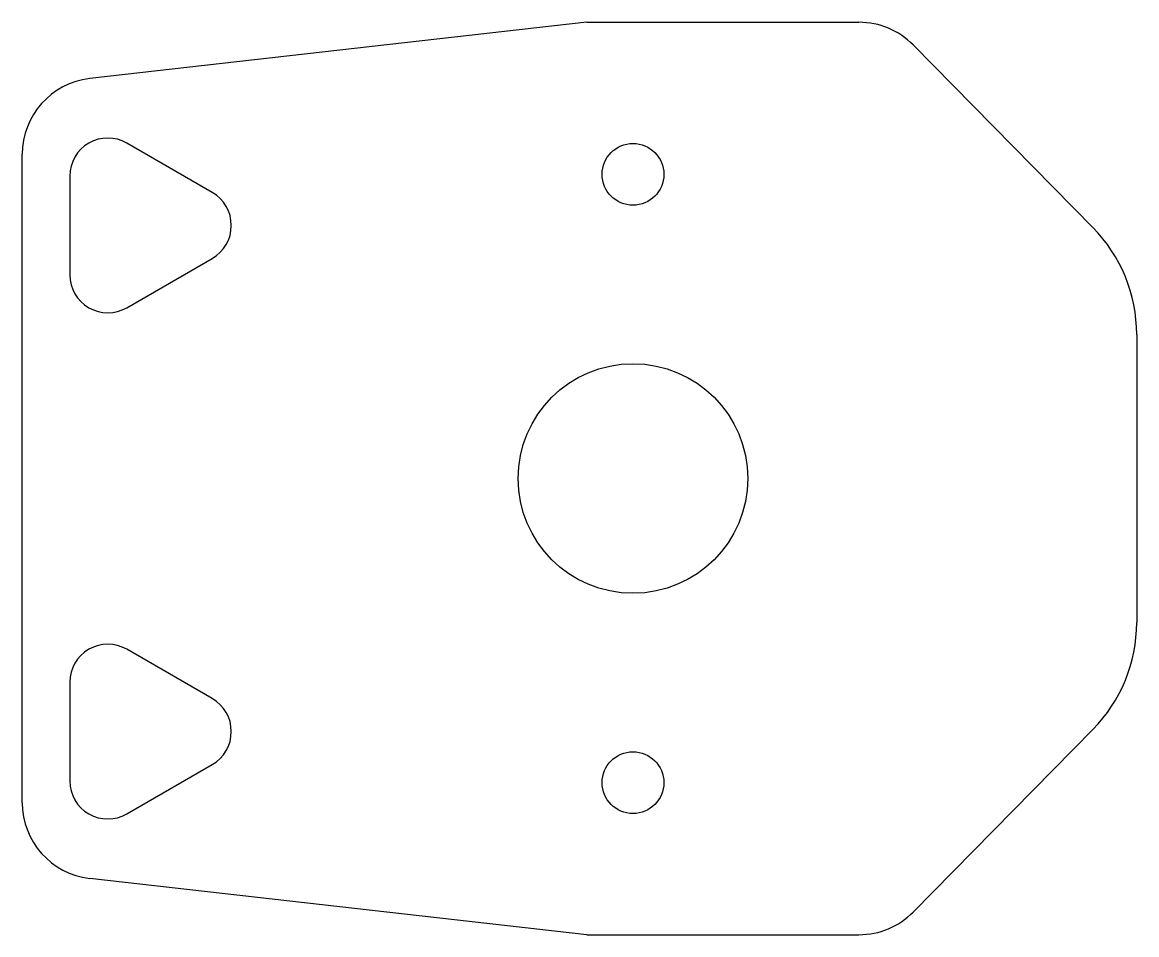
# Model space of a CAD drawing. Extents: x 2.5 to 6.16, y -1.5 to 1.5.
import ezdxf

# ---------------------------------------------------------------- set-up
doc = ezdxf.new("R2010")
doc.units = 0
doc.header["$MEASUREMENT"] = 0
doc.layers.add('VISIBLE', color=7, linetype='CONTINUOUS')

msp = doc.modelspace()

# ---------------------------------------------------------------- linework, layer by layer
at = {"layer": 'VISIBLE'}
for p, q in [((4.3544, 1.5), (2.7199, 1.3147)), ((4.3544, 1.5), (5.2497, 1.5)), ((6.0193, 0.8247), (5.4278, 1.4254)), ((3.123, 0.9403), (2.8418, 1.1027)), ((2.498, -1.0663), (2.498, 1.0663)), ((2.6543, 0.9945), (2.6543, 0.6697)), ((2.8418, 0.5615), (3.123, 0.7238)), ((6.163, 0.4739), (6.163, -0.4739)), ((3.123, -0.7238), (2.8418, -0.5615)), ((2.6543, -0.6697), (2.6543, -0.9945)), ((6.0193, -0.8247), (5.4278, -1.4254)), ((2.8418, -1.1027), (3.123, -0.9403)), ((4.3544, -1.5), (2.7199, -1.3147)), ((4.3544, -1.5), (5.2497, -1.5))]:
    msp.add_line(p, q, dxfattribs=at)
for centre, radius in [((4.5063, 1), 0.1016), ((4.5063, 0), 0.3775), ((4.5063, -1), 0.1016)]:
    msp.add_circle(centre, radius, dxfattribs=at)
for centre, radius, start, end in [((5.2497, 1.25), 0.25, 44.5553, 90), ((2.748, 1.0663), 0.25, 96.4673, 180), ((2.7793, 0.9945), 0.125, 60, 180), ((3.0605, 0.8321), 0.125, 300, 60), ((5.663, 0.4739), 0.5, 0, 44.5553), ((2.7793, 0.6697), 0.125, 180, 300), ((5.663, -0.4739), 0.5, 315.4447, 0), ((2.7793, -0.6697), 0.125, 60, 180), ((3.0605, -0.8321), 0.125, 300, 60), ((2.7793, -0.9945), 0.125, 180, 300), ((2.748, -1.0663), 0.25, 180, 263.5327), ((5.2497, -1.25), 0.25, 270, 315.4447)]:
    msp.add_arc(centre, radius, start, end, dxfattribs=at)

doc.saveas('drawing.dxf')
